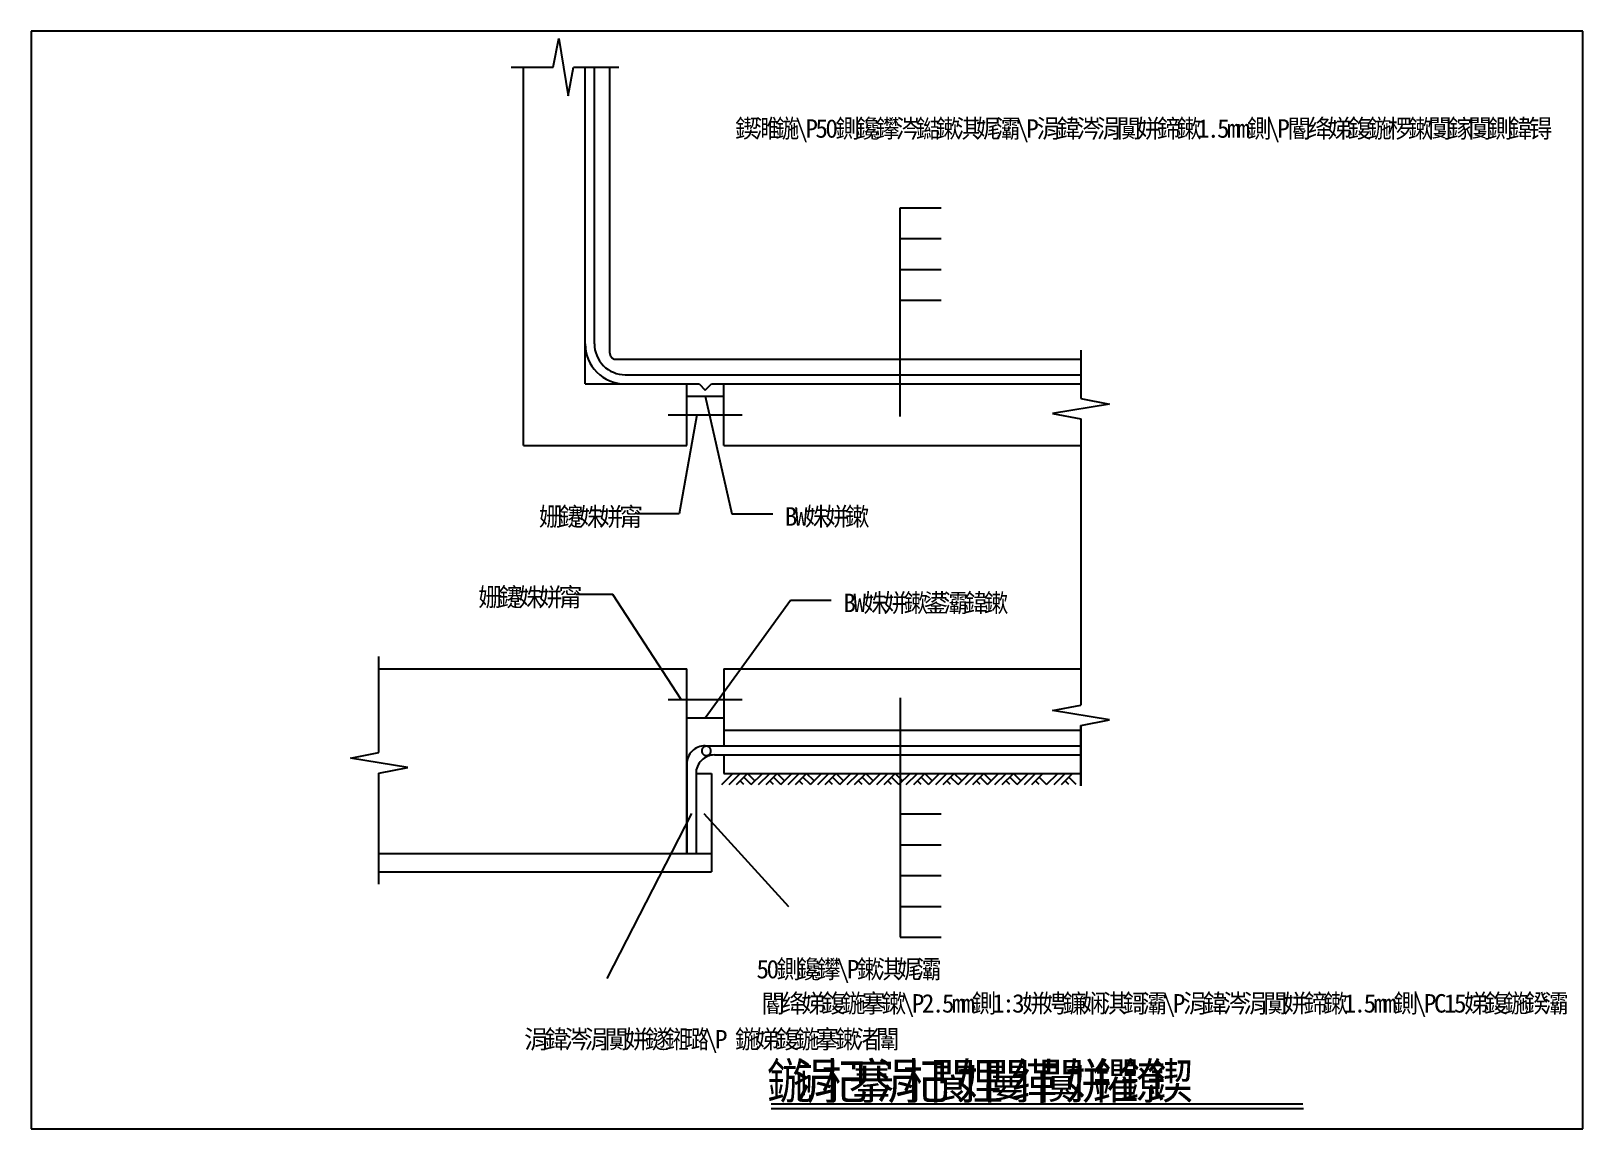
# Model space of a CAD drawing. Header units: metres. Extents: x 0 to 420, y 0 to 297.
import ezdxf

# ---------------------------------------------------------------- set-up
doc = ezdxf.new("R2010")
doc.units = ezdxf.units.M

msp = doc.modelspace()

# ---------------------------------------------------------------- linework, layer by layer
for p, q in [((420, 297), (0, 297)), ((0, 297), (0, 0)), ((141.33, 287.19), (142.87, 295.02)), ((142.87, 295.02), (145.39, 279.52)), ((420, 0), (420, 297)), ((129.96, 287.19), (141.33, 287.19)), ((133.29, 184.88), (133.29, 287.19)), ((145.39, 279.52), (146.84, 287.19)), ((146.84, 287.19), (159.12, 287.19)), ((149.96, 201.54), (149.96, 287.19)), ((152.46, 212.38), (152.46, 287.19)), ((156.62, 209.88), (156.62, 287.19)), ((235.18, 249.17), (246.32, 249.17)), ((235.18, 192.77), (235.18, 249.17)), ((235.18, 240.84), (246.32, 240.84)), ((235.18, 232.5), (246.32, 232.5)), ((235.18, 224.17), (246.32, 224.17)), ((284.07, 210.71), (284.07, 197.58)), ((158.29, 208.21), (284.07, 208.21)), ((160.79, 204.04), (284.07, 204.04)), ((149.96, 201.54), (180.79, 201.54)), ((177.46, 184.88), (177.46, 201.54)), ((177.46, 184.88), (177.46, 201.54)), ((177.46, 198.21), (187.46, 198.21)), ((180.79, 201.54), (182.46, 199.88)), ((182.46, 199.88), (184.12, 201.54)), ((182.46, 198.21), (189.65, 166.37)), ((184.12, 201.54), (284.07, 201.54)), ((187.46, 184.88), (187.46, 201.54)), ((284.07, 197.58), (291.9, 196.04)), ((172.46, 193.21), (192.46, 193.21)), ((180.15, 193.21), (175.4, 166.37)), ((291.9, 196.04), (276.4, 193.52)), ((276.4, 193.52), (284.07, 192.07)), ((284.07, 192.07), (284.07, 114.64)), ((133.29, 184.88), (177.46, 184.88)), ((187.46, 184.88), (284.07, 184.88)), ((175.4, 166.37), (163.84, 166.37)), ((189.65, 166.37), (200.74, 166.37)), ((157.45, 144.61), (147.42, 144.61)), ((175.92, 116.18), (157.45, 144.61)), ((182.46, 111.18), (205.49, 143.03)), ((205.49, 143.03), (216.58, 143.03)), ((94.12, 101.8), (94.12, 127.84)), ((94.12, 124.51), (177.46, 124.51)), ((177.46, 74.51), (177.46, 124.51)), ((187.46, 124.51), (284.07, 124.51)), ((187.46, 124.51), (187.46, 103.68)), ((172.46, 116.18), (192.46, 116.18)), ((235.18, 116.62), (235.18, 51.88)), ((276.4, 113.19), (284.07, 114.64)), ((177.46, 111.18), (187.46, 111.18)), ((291.9, 110.67), (276.4, 113.19)), ((284.07, 109.13), (291.9, 110.67)), ((187.46, 107.84), (284.07, 107.84)), ((284.07, 109.13), (284.07, 92.84)), ((284.07, 92.84), (284.07, 109.13)), ((86.46, 100.34), (94.12, 101.8)), ((182.46, 103.68), (284.07, 103.68)), ((184.96, 101.18), (284.07, 101.18)), ((187.46, 101.18), (187.46, 96.18)), ((101.96, 97.82), (86.46, 100.34)), ((94.12, 96.28), (101.96, 97.82)), ((177.46, 98.68), (177.46, 74.51)), ((94.12, 66.18), (94.12, 96.28)), ((179.96, 96.18), (184.12, 96.18)), ((179.96, 96.18), (179.96, 74.51)), ((184.12, 96.18), (184.12, 69.51)), ((186.92, 93.18), (189.92, 96.18)), ((187.46, 96.18), (284.07, 96.18)), ((188.92, 93.18), (191.92, 96.18)), ((190.91, 93.18), (193.91, 96.18)), ((192.92, 93.18), (191.92, 94.18)), ((194.92, 93.18), (192.92, 95.18)), ((195.92, 94.17), (193.91, 96.18)), ((194.92, 93.18), (197.92, 96.18)), ((196.91, 93.18), (199.91, 96.18)), ((198.91, 93.18), (201.91, 96.18)), ((200.92, 93.18), (199.91, 94.18)), ((202.91, 93.18), (200.91, 95.18)), ((203.91, 94.17), (201.91, 96.18)), ((202.91, 93.18), (205.91, 96.18)), ((204.91, 93.18), (207.91, 96.18)), ((206.9, 93.18), (209.9, 96.18)), ((208.91, 93.18), (207.91, 94.18)), ((210.91, 93.18), (208.9, 95.18)), ((211.9, 94.17), (209.9, 96.18)), ((210.91, 93.18), (213.91, 96.18)), ((212.9, 93.18), (215.9, 96.18)), ((214.9, 93.18), (217.9, 96.18)), ((216.91, 93.18), (215.9, 94.18)), ((218.9, 93.18), (216.9, 95.18)), ((219.9, 94.17), (217.9, 96.18)), ((218.9, 93.18), (221.9, 96.18)), ((220.9, 93.18), (223.9, 96.18)), ((222.89, 93.18), (225.89, 96.18)), ((224.9, 93.18), (223.9, 94.18)), ((226.9, 93.18), (224.89, 95.18)), ((227.89, 94.17), (225.89, 96.18)), ((226.9, 93.18), (229.9, 96.18)), ((228.89, 93.18), (231.89, 96.18)), ((230.88, 93.18), (233.88, 96.18)), ((232.9, 93.18), (231.89, 94.18)), ((234.89, 93.18), (232.89, 95.18)), ((235.89, 94.17), (233.88, 96.18)), ((234.89, 93.18), (237.89, 96.18)), ((236.88, 93.18), (239.88, 96.18)), ((238.88, 93.18), (241.88, 96.18)), ((240.89, 93.18), (239.88, 94.18)), ((242.88, 93.18), (240.88, 95.18)), ((243.88, 94.17), (241.88, 96.18)), ((242.88, 93.18), (245.88, 96.18)), ((244.88, 93.18), (247.88, 96.18)), ((246.87, 93.18), (249.87, 96.18)), ((248.88, 93.18), (247.88, 94.18)), ((250.88, 93.18), (248.88, 95.18)), ((251.88, 94.17), (249.87, 96.18)), ((250.88, 93.18), (253.88, 96.18)), ((252.87, 93.18), (255.87, 96.18)), ((254.87, 93.18), (257.87, 96.18)), ((256.88, 93.18), (255.87, 94.18)), ((258.87, 93.18), (256.87, 95.18)), ((259.87, 94.17), (257.87, 96.18)), ((258.87, 93.18), (261.87, 96.18)), ((260.87, 93.18), (263.87, 96.18)), ((262.86, 93.18), (265.86, 96.18)), ((264.87, 93.18), (263.87, 94.18)), ((266.87, 93.18), (264.86, 95.18)), ((267.86, 94.17), (265.86, 96.18)), ((266.87, 93.18), (269.87, 96.18)), ((268.86, 93.18), (271.86, 96.18)), ((270.86, 93.18), (273.86, 96.18)), ((272.87, 93.18), (271.86, 94.18)), ((274.86, 93.18), (272.86, 95.18)), ((274.86, 93.18), (277.86, 96.18)), ((276.86, 93.18), (279.86, 96.18)), ((278.85, 93.18), (281.85, 96.18)), ((280.86, 93.18), (279.86, 94.18)), ((282.86, 93.18), (280.85, 95.18)), ((178.71, 85.34), (155.83, 40.68)), ((182.04, 85.34), (204.96, 60.19)), ((235.18, 85.22), (246.32, 85.22)), ((235.18, 76.88), (246.32, 76.88)), ((94.12, 74.51), (184.12, 74.51)), ((94.12, 69.51), (184.12, 69.51)), ((235.18, 68.55), (246.32, 68.55)), ((235.18, 60.22), (246.32, 60.22)), ((235.18, 51.88), (246.32, 51.88)), ((200.29, 6.76), (344.15, 6.76)), ((200.29, 5.49), (344.36, 5.49)), ((0, 0), (420, 0))]:
    msp.add_line(p, q)
for points in [[(149.96, 212.38), (150.01, 211.31), (150.17, 210.26), (150.42, 209.23), (150.78, 208.23), (151.24, 207.27), (151.78, 206.36), (152.42, 205.5), (153.13, 204.72), (153.92, 204), (154.77, 203.37), (155.68, 202.82), (156.65, 202.37), (157.65, 202.01), (158.68, 201.75), (159.73, 201.59), (160.79, 201.54)], [(152.46, 212.38), (152.5, 211.56), (152.62, 210.75), (152.82, 209.96), (153.09, 209.19), (153.44, 208.45), (153.86, 207.75), (154.35, 207.09), (154.9, 206.48), (155.5, 205.93), (156.16, 205.45), (156.86, 205.03), (157.6, 204.68), (158.37, 204.4), (159.17, 204.2), (159.97, 204.08), (160.79, 204.04)], [(156.62, 209.88), (156.63, 209.71), (156.66, 209.55), (156.7, 209.39), (156.75, 209.24), (156.82, 209.09), (156.91, 208.95), (157, 208.82), (157.11, 208.7), (157.23, 208.59), (157.37, 208.49), (157.51, 208.41), (157.65, 208.34), (157.81, 208.28), (157.97, 208.24), (158.13, 208.22), (158.29, 208.21)], [(182.46, 103.68), (181.97, 103.65), (181.48, 103.58), (181.01, 103.46), (180.54, 103.3), (180.1, 103.09), (179.68, 102.83), (179.29, 102.54), (178.92, 102.21), (178.59, 101.85), (178.3, 101.45), (178.05, 101.03), (177.84, 100.59), (177.67, 100.13), (177.55, 99.65), (177.48, 99.17), (177.46, 98.68), (177.46, 98.68)], [(184.96, 101.18), (184.47, 101.15), (183.98, 101.08), (183.51, 100.96), (183.04, 100.8), (182.6, 100.59), (182.18, 100.33), (181.79, 100.04), (181.42, 99.71), (181.09, 99.35), (180.8, 98.95), (180.55, 98.53), (180.34, 98.09), (180.17, 97.63), (180.05, 97.15), (179.98, 96.67), (179.96, 96.18), (179.96, 96.18)], [(184.01, 102.27), (184, 102.39), (183.99, 102.51), (183.96, 102.63), (183.92, 102.75), (183.86, 102.86), (183.8, 102.97), (183.73, 103.06), (183.64, 103.15), (183.55, 103.24), (183.46, 103.31), (183.35, 103.37), (183.24, 103.43), (183.12, 103.47), (183, 103.5), (182.88, 103.52), (182.76, 103.52), (182.64, 103.52), (182.52, 103.5), (182.4, 103.47), (182.28, 103.43), (182.17, 103.37), (182.07, 103.31), (181.97, 103.24), (181.88, 103.15), (181.79, 103.06), (181.72, 102.97), (181.66, 102.86), (181.61, 102.75), (181.56, 102.63), (181.53, 102.51), (181.52, 102.39), (181.51, 102.27), (181.51, 102.27)], [(181.51, 102.27), (181.52, 102.15), (181.53, 102.03), (181.56, 101.91), (181.61, 101.79), (181.66, 101.68), (181.72, 101.58), (181.79, 101.48), (181.88, 101.39), (181.97, 101.3), (182.07, 101.23), (182.17, 101.17), (182.28, 101.12), (182.4, 101.07), (182.52, 101.05), (182.64, 101.03), (182.76, 101.02), (182.88, 101.03), (183, 101.05), (183.12, 101.07), (183.24, 101.12), (183.35, 101.17), (183.46, 101.23), (183.55, 101.3), (183.64, 101.39), (183.73, 101.48), (183.8, 101.58), (183.86, 101.68), (183.92, 101.79), (183.96, 101.91), (183.99, 102.03), (184, 102.15), (184.01, 102.27), (184.01, 102.27)]]:
    msp.add_lwpolyline(points)

# ---------------------------------------------------------------- texts
for s, height, p in [('鍥', 5, (190.53, 268.14)), ('濉', 5, (195.97, 268.14)), ('鍦', 5, (201.4, 268.14)), ('\\', 5, (206.84, 268.14)), ('P', 5, (209.56, 268.14)), ('0', 5, (214.99, 268.14)), ('鍘', 5, (217.71, 268.14)), ('鑱', 5, (223.14, 268.14)), ('鑻', 5, (228.58, 268.14)), ('涔', 5, (234.01, 268.14)), ('鐑', 5, (239.45, 268.14)), ('鏉', 5, (244.88, 268.14)), ('淇', 5, (250.32, 268.14)), ('娓', 5, (255.75, 268.14)), ('灞', 5, (261.19, 268.14)), ('\\', 5, (266.62, 268.14)), ('P', 5, (269.34, 268.14)), ('涓', 5, (272.06, 268.14)), ('鍏', 5, (277.49, 268.14)), ('涔', 5, (282.93, 268.14)), ('涓', 5, (288.36, 268.14)), ('闃', 5, (293.8, 268.14)), ('姘', 5, (299.23, 268.14)), ('鍗', 5, (304.66, 268.14)), ('鏉', 5, (310.1, 268.14)), ('鍘', 5, (329.12, 268.14)), ('\\', 5, (334.56, 268.14)), ('P', 5, (337.27, 268.14)), ('閽', 5, (339.99, 268.14)), ('绛', 5, (345.43, 268.14)), ('娣', 5, (350.86, 268.14)), ('鍑', 5, (356.3, 268.14)), ('鍦', 5, (361.73, 268.14)), ('椤', 5, (367.17, 268.14)), ('鏉', 5, (372.6, 268.14)), ('闅', 5, (378.03, 268.14)), ('鎵', 5, (383.47, 268.14)), ('闅', 5, (388.9, 268.14)), ('鍘', 5, (394.34, 268.14)), ('鍏', 5, (399.77, 268.14)), ('锝', 5, (405.21, 268.14)), ('5', 5, (212.27, 268.14)), ('1', 5, (315.53, 268.14)), ('.', 5, (318.25, 268.14)), ('5', 5, (320.97, 268.14)), ('m', 5, (323.69, 268.14)), ('m', 5, (326.4, 268.14)), ('姗', 5, (137.43, 163.13)), ('鑳', 5, (142.87, 163.13)), ('姝', 5, (148.3, 163.13)), ('姘', 5, (153.74, 163.13)), ('甯', 5, (159.17, 163.13)), ('B', 5, (204, 163.18)), ('W', 5, (206.72, 163.18)), ('姝', 5, (209.43, 163.18)), ('姘', 5, (214.87, 163.18)), ('鏉', 5, (220.3, 163.18)), ('姗', 5, (121.01, 141.37)), ('鑳', 5, (126.45, 141.37)), ('姝', 5, (131.88, 141.37)), ('姘', 5, (137.32, 141.37)), ('甯', 5, (142.75, 141.37)), ('B', 5, (219.84, 139.81)), ('W', 5, (222.55, 139.81)), ('姝', 5, (225.27, 139.81)), ('姘', 5, (230.71, 139.81)), ('鏉', 5, (236.14, 139.81)), ('鍙', 5, (241.58, 139.81)), ('灞', 5, (247.01, 139.81)), ('鍏', 5, (252.45, 139.81)), ('鏉', 5, (257.88, 139.81)), ('鍘', 5, (201.77, 40.73)), ('鑱', 5, (207.2, 40.73)), ('鑻', 5, (212.64, 40.73)), ('鏉', 5, (223.51, 40.73)), ('淇', 5, (228.94, 40.73)), ('娓', 5, (234.38, 40.73)), ('灞', 5, (239.81, 40.73)), ('5', 5, (196.33, 40.73)), ('0', 5, (199.05, 40.73)), ('\\', 5, (218.07, 40.73)), ('P', 5, (220.79, 40.73)), ('閽', 5, (197.6, 31.48)), ('绛', 5, (203.03, 31.48)), ('娣', 5, (208.47, 31.48)), ('鍑', 5, (213.9, 31.48)), ('鍦', 5, (219.34, 31.48)), ('搴', 5, (224.77, 31.48)), ('鏉', 5, (230.21, 31.48)), ('\\', 5, (235.64, 31.48)), ('P', 5, (238.36, 31.48)), ('2', 5, (241.08, 31.48)), ('5', 5, (246.51, 31.48)), ('m', 5, (249.23, 31.48)), ('m', 5, (251.95, 31.48)), ('鍘', 5, (254.66, 31.48)), ('1', 5, (260.1, 31.48)), (':', 5, (262.82, 31.48)), ('3', 5, (265.53, 31.48)), ('姘', 5, (268.25, 31.48)), ('娉', 5, (273.68, 31.48)), ('鐮', 5, (279.12, 31.48)), ('娴', 5, (284.55, 31.48)), ('淇', 5, (289.99, 31.48)), ('鎶', 5, (295.42, 31.48)), ('灞', 5, (300.86, 31.48)), ('\\', 5, (306.29, 31.48)), ('P', 5, (309.01, 31.48)), ('涓', 5, (311.73, 31.48)), ('鍏', 5, (317.16, 31.48)), ('涔', 5, (322.6, 31.48)), ('涓', 5, (328.03, 31.48)), ('闃', 5, (333.47, 31.48)), ('姘', 5, (338.9, 31.48)), ('鍗', 5, (344.34, 31.48)), ('鏉', 5, (349.77, 31.48)), ('1', 5, (355.21, 31.48)), ('5', 5, (360.64, 31.48)), ('m', 5, (363.36, 31.48)), ('m', 5, (366.08, 31.48)), ('鍘', 5, (368.79, 31.48)), ('\\', 5, (374.23, 31.48)), ('P', 5, (376.95, 31.48)), ('C', 5, (379.66, 31.48)), ('1', 5, (382.38, 31.48)), ('5', 5, (385.1, 31.48)), ('娣', 5, (387.82, 31.48)), ('鍑', 5, (393.25, 31.48)), ('鍦', 5, (398.69, 31.48)), ('鍨', 5, (404.12, 31.48)), ('灞', 5, (409.56, 31.48)), ('.', 5, (243.79, 31.48)), ('.', 5, (357.92, 31.48)), ('涓', 5, (133.46, 21.78)), ('鍏', 5, (138.9, 21.78)), ('涔', 5, (144.33, 21.78)), ('涓', 5, (149.77, 21.78)), ('闃', 5, (155.2, 21.78)), ('姘', 5, (160.64, 21.78)), ('鐩', 5, (166.07, 21.78)), ('鎺', 5, (171.51, 21.78)), ('璐', 5, (176.94, 21.78)), ('\\', 5, (182.38, 21.78)), ('P', 5, (185.09, 21.78)), ('鍦', 5, (190.53, 21.78)), ('娣', 5, (195.96, 21.78)), ('鍑', 5, (201.4, 21.78)), ('鍦', 5, (206.83, 21.78)), ('搴', 5, (212.27, 21.78)), ('鏉', 5, (217.7, 21.78)), ('渚', 5, (223.14, 21.78)), ('闈', 5, (228.57, 21.78)), ('鍦', 9.65, (199.17, 8.13)), ('涓', 9.65, (206.52, 8.13)), ('杞', 9.65, (213.86, 8.13)), ('搴', 9.65, (221.2, 8.13)), ('涓', 9.65, (228.54, 8.13)), ('杞', 9.65, (235.88, 8.13)), ('閬', 9.65, (243.23, 8.13)), ('娌', 9.65, (250.57, 8.13)), ('闄', 9.65, (257.91, 8.13)), ('缂', 9.65, (265.25, 8.13)), ('闃', 9.65, (272.59, 8.13)), ('姘', 9.65, (279.93, 8.13)), ('鑺', 9.65, (287.28, 8.13)), ('鐐', 9.65, (294.62, 8.13)), ('鍥', 9.65, (301.96, 8.13))]:
    msp.add_text(s, height=height).set_placement(p)

doc.saveas('drawing.dxf')
